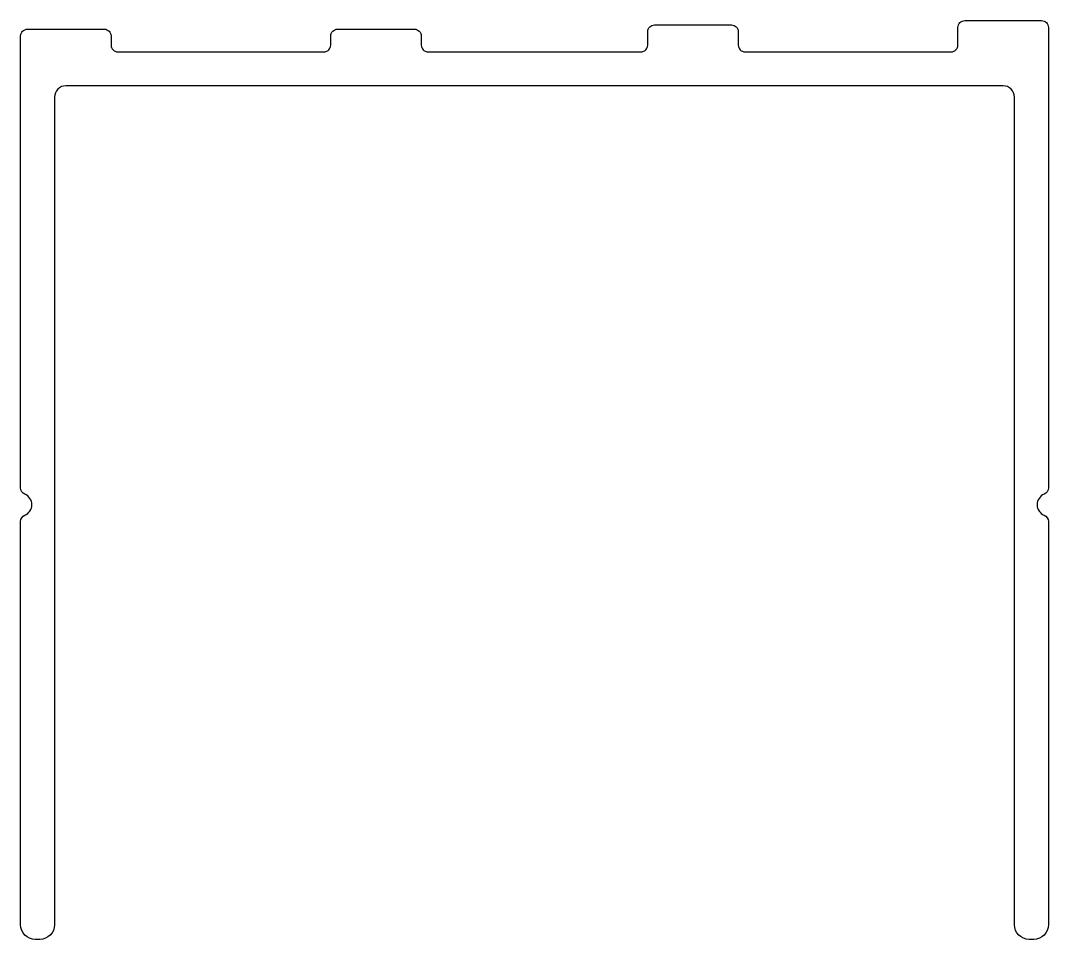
# Model space of a CAD drawing. Extents: x 559.4 to 604.8, y 570.4 to 611.
import ezdxf

# ---------------------------------------------------------------- set-up
doc = ezdxf.new("R2010")
doc.units = 0
doc.layers.get('0').update_dxf_attribs({"linetype": 'CONTINUOUS'})

msp = doc.modelspace()

# ---------------------------------------------------------------- linework, layer by layer
at = {"color": 0}
msp.add_lwpolyline([(561.355, 608.098, 0.414214), (560.855, 607.598), (560.855, 571.048, -0.414214), (560.205, 570.398), (560.005, 570.398, -0.414214), (559.355, 571.048), (559.355, 588.857, -0.305615), (559.542, 589.135, 0.6742), (559.542, 590.062, -0.305615), (559.355, 590.34), (559.355, 610.298, -0.414214), (559.655, 610.598), (563.055, 610.598, -0.414214), (563.355, 610.298), (563.355, 609.898, 0.414214), (563.655, 609.598), (572.755, 609.598, 0.414214), (573.055, 609.898), (573.055, 610.298, -0.414214), (573.355, 610.598), (576.755, 610.598, -0.414214), (577.055, 610.298), (577.055, 609.898, 0.414214), (577.355, 609.598), (586.755, 609.598, 0.414214), (587.055, 609.898), (587.055, 610.489, -0.414214), (587.355, 610.789), (590.755, 610.789, -0.414214), (591.055, 610.489), (591.055, 609.898, 0.414214), (591.355, 609.598), (600.455, 609.598, 0.414214), (600.755, 609.898), (600.755, 610.679, -0.414214), (601.055, 610.979), (604.455, 610.979, -0.414214), (604.755, 610.679), (604.755, 590.34, -0.305615), (604.567, 590.062, 0.6742), (604.567, 589.135, -0.305615), (604.755, 588.857), (604.755, 571.048, -0.414214), (604.105, 570.398), (603.905, 570.398, -0.414214), (603.255, 571.048), (603.255, 607.598, 0.414214), (602.755, 608.098)], format="xyb", close=True, dxfattribs=at)

doc.saveas('drawing.dxf')
